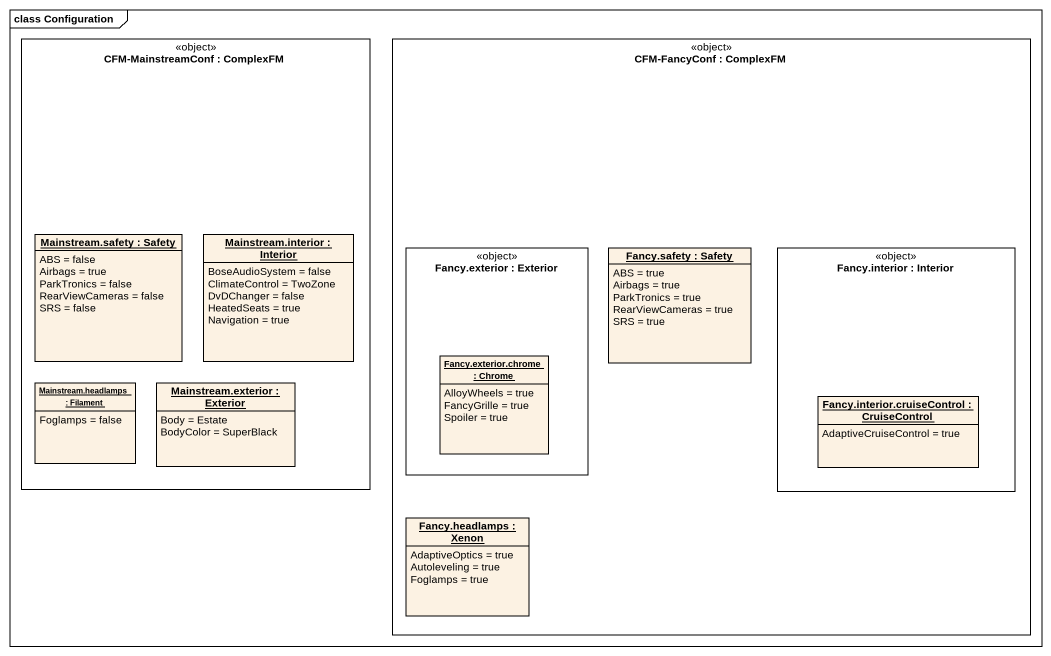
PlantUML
@startuml
mainframe class Configuration
hide circle
hide empty members
rectangle "CFM-MainstreamConf : ComplexFM" as CFM_MainstreamConf <<object>> {
  object "Mainstream.safety : Safety" as Mainstream_safety {
    ABS = false
    Airbags = true
    ParkTronics = false
    RearViewCameras = false
    SRS = false
  }
  object "Mainstream.interior : Interior" as Mainstream_interior {
    BoseAudioSystem = false
    ClimateControl = TwoZone
    DvDChanger = false
    HeatedSeats = true
    Navigation = true
  }
  object "Mainstream.headlamps : Filament" as Mainstream_headlamps {
    Foglamps = false
  }
  object "Mainstream.exterior : Exterior" as Mainstream_exterior {
    Body = Estate
    BodyColor = SuperBlack
  }
}
rectangle "CFM-FancyConf : ComplexFM" as CFM_FancyConf <<object>> {
  rectangle "Fancy.exterior : Exterior" as Fancy_exterior <<object>> {
    object "Fancy.exterior.chrome : Chrome" as Fancy_exterior_chrome {
      AlloyWheels = true
      FancyGrille = true
      Spoiler = true
    }
  }
  object "Fancy.safety : Safety" as Fancy_safety {
    ABS = true
    Airbags = true
    ParkTronics = true
    RearViewCameras = true
    SRS = true
  }
  rectangle "Fancy.interior : Interior" as Fancy_interior <<object>> {
    object "Fancy.interior.cruiseControl : CruiseControl" as Fancy_interior_cruiseControl {
      AdaptiveCruiseControl = true
    }
  }
  object "Fancy.headlamps : Xenon" as Fancy_headlamps {
    AdaptiveOptics = true
    Autoleveling = true
    Foglamps = true
  }
}
@enduml
